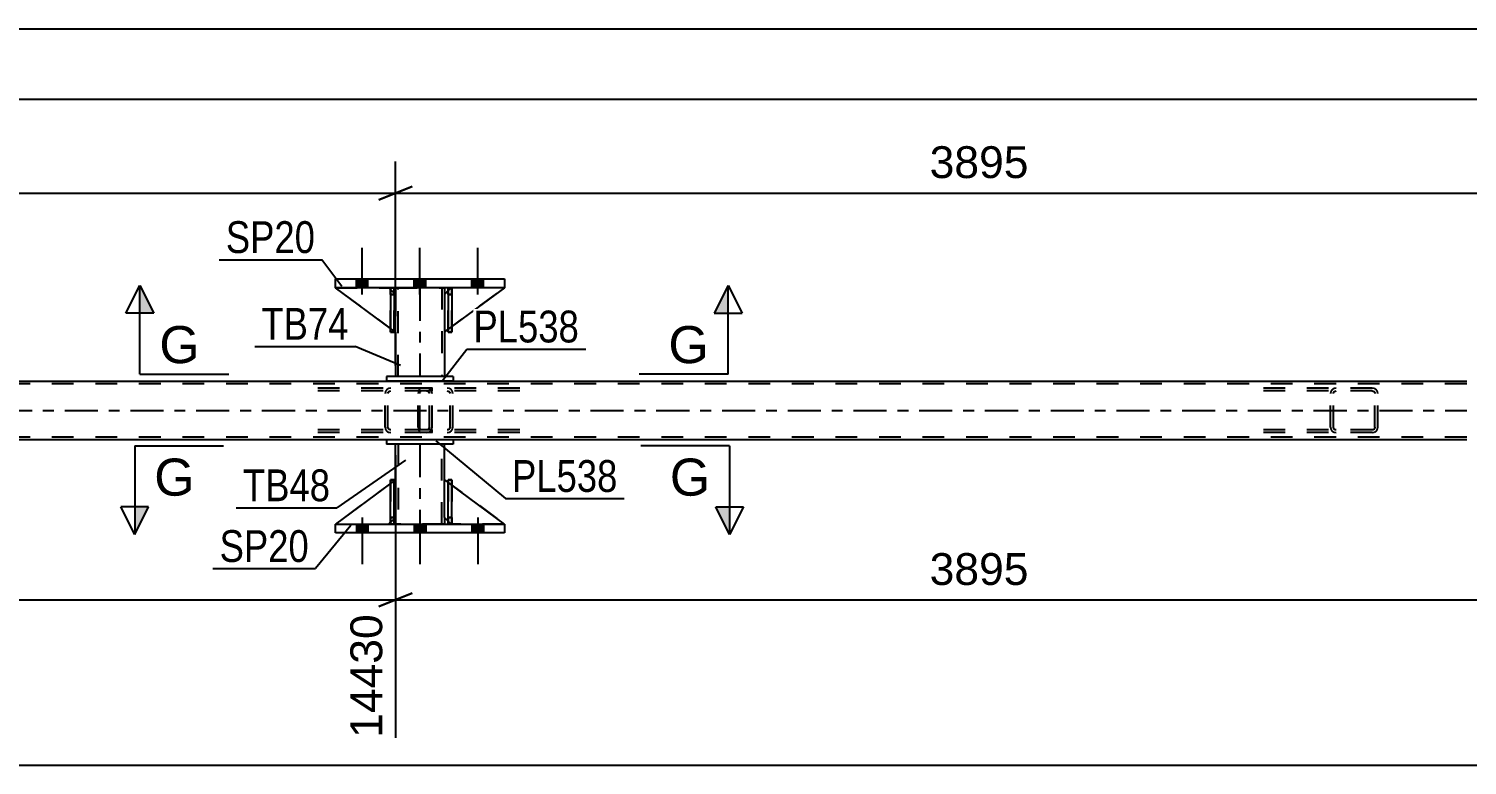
# Model space of a CAD drawing. Header units: millimetres. Extents: x 0 to 841, y 0 to 594.
# Drawn here: x 638.1 to 767.6, y 206.5 to 272.8 of the extents above; entities that cross this region are included whole.
import ezdxf

# ---------------------------------------------------------------- set-up
doc = ezdxf.new("R2010")
doc.units = ezdxf.units.MM
doc.linetypes.add('DXK_LINE_DOT2', pattern=[3.9198, 1.9599, -1.9599])
doc.linetypes.add('DXK_LINE_DOT3', pattern=[5.9187, 2.979, -0.9799, 0.9799, -0.9799])
doc.styles.add('Arial', font='ARIAL.TTF', dxfattribs={"height": 0.2})
doc.styles.add('Arial Narrow', font='ARIALN.TTF', dxfattribs={"height": 0.2})

# ---------------------------------------------------------------- blocks, each defined once
blk = doc.blocks.new('Part-318892572-4234 - 4091')
at = {"color": 2, "linetype": 'Continuous'}
for p, q in [((676.31, 235.81), (670.31, 235.81)), ((670.31, 235.81), (670.31, 235.41)), ((676.31, 235.81), (676.31, 235.41)), ((676.31, 235.41), (670.31, 235.41))]:
    blk.add_line(p, q, dxfattribs=at)
blk = doc.blocks.new('Bolt-318892572-4106 - 4091')
at = {"linetype": 'Continuous'}
for points in [[(667.59, 227.41), (668.63, 227.41), (668.63, 228.21), (667.59, 228.21)], [(667.59, 227.41), (668.63, 227.41), (668.63, 228.21), (667.59, 228.21)], [(667.59, 227.41), (668.63, 227.41), (668.63, 228.21), (667.59, 228.21)], [(672.79, 227.41), (673.83, 227.41), (673.83, 228.21), (672.79, 228.21)], [(672.79, 227.41), (673.83, 227.41), (673.83, 228.21), (672.79, 228.21)], [(677.99, 227.41), (679.03, 227.41), (679.03, 228.21), (677.99, 228.21)], [(677.99, 227.41), (679.03, 227.41), (679.03, 228.21), (677.99, 228.21)], [(677.99, 227.41), (679.03, 227.41), (679.03, 228.21), (677.99, 228.21)]]:
    blk.add_hatch(color=1, dxfattribs=at).paths.add_polyline_path(points)
at = {"color": 1, "linetype": 'Continuous'}
for p, q in [((667.59, 228.21), (667.59, 227.41)), ((667.59, 228.21), (667.59, 227.41)), ((667.59, 228.21), (667.59, 227.41)), ((668.11, 228.81), (668.11, 224.61)), ((668.11, 228.81), (668.11, 224.61)), ((668.11, 228.81), (668.11, 224.61)), ((668.63, 228.21), (668.63, 227.41)), ((668.63, 228.21), (668.63, 227.41)), ((668.63, 228.21), (668.63, 227.41)), ((672.79, 228.21), (672.79, 227.41)), ((672.79, 228.21), (672.79, 227.41)), ((673.31, 228.81), (673.31, 224.61)), ((673.31, 228.81), (673.31, 224.61)), ((673.83, 228.21), (673.83, 227.41)), ((673.83, 228.21), (673.83, 227.41)), ((677.99, 228.21), (677.99, 227.41)), ((677.99, 228.21), (677.99, 227.41)), ((677.99, 228.21), (677.99, 227.41)), ((678.51, 228.81), (678.51, 224.61)), ((678.51, 228.81), (678.51, 224.61)), ((678.51, 228.81), (678.51, 224.61)), ((679.03, 228.21), (679.03, 227.41)), ((679.03, 228.21), (679.03, 227.41)), ((679.03, 228.21), (679.03, 227.41))]:
    blk.add_line(p, q, dxfattribs=at)
blk = doc.blocks.new('Part-318892572-4207 - 4091')
at = {"color": 7, "linetype": 'DXK_LINE_DOT2'}
for p, q in [((671.11, 232.21), (665.71, 228.21)), ((671.11, 228.81), (671.11, 232.21)), ((671.11, 232.21), (671.11, 228.81)), ((665.71, 228.21), (670.51, 228.21)), ((670.51, 228.21), (671.11, 228.81)), ((671.11, 228.81), (670.51, 228.21)), ((671.11, 228.81), (671.11, 228.81))]:
    blk.add_line(p, q, dxfattribs=at)
blk = doc.blocks.new('Part-318892572-4147 - 4091')
at = {"color": 2, "linetype": 'Continuous'}
for p, q in [((676.31, 241.49), (670.31, 241.49)), ((670.31, 241.49), (670.31, 241.09)), ((676.31, 241.09), (670.31, 241.09)), ((676.31, 241.49), (676.31, 241.09))]:
    blk.add_line(p, q, dxfattribs=at)
blk = doc.blocks.new('Part-318892572-4216 - 4091')
at = {"color": 7, "linetype": 'DXK_LINE_DOT2'}
for p, q in [((759.05, 240.45), (748.19, 240.45)), ((759.05, 240.21), (748.19, 240.21)), ((755.34, 240.16), (755.3, 239.97)), ((755.3, 236.93), (755.3, 239.97)), ((755.56, 239.97), (755.58, 240.06)), ((755.56, 236.93), (755.56, 239.97)), ((755.58, 240.06), (755.63, 240.14)), ((755.81, 240.45), (755.62, 240.42)), ((755.63, 240.14), (755.71, 240.19)), ((755.71, 240.19), (755.81, 240.21)), ((759.24, 240.42), (759.05, 240.45)), ((759.05, 240.21), (759.15, 240.19)), ((759.15, 240.19), (759.23, 240.14)), ((759.23, 240.14), (759.28, 240.06)), ((759.28, 240.06), (759.3, 239.97)), ((759.3, 236.93), (759.3, 239.97)), ((759.56, 239.97), (759.52, 240.16)), ((759.56, 236.93), (759.56, 239.97)), ((759.05, 236.69), (748.19, 236.69)), ((759.05, 236.45), (748.19, 236.45)), ((755.3, 236.93), (755.34, 236.75)), ((755.58, 236.84), (755.56, 236.93)), ((755.63, 236.76), (755.58, 236.84)), ((755.62, 236.49), (755.81, 236.45)), ((755.71, 236.71), (755.63, 236.76)), ((755.81, 236.69), (755.71, 236.71)), ((759.15, 236.71), (759.05, 236.69)), ((759.05, 236.45), (759.24, 236.49)), ((759.23, 236.76), (759.15, 236.71)), ((759.28, 236.84), (759.23, 236.76)), ((759.3, 236.93), (759.28, 236.84)), ((759.52, 236.75), (759.56, 236.93))]:
    blk.add_line(p, q, dxfattribs=at)
for centre, start, end in [((755.79, 239.95), 110.7583, 155.68), ((759.07, 239.95), 24.32, 69.2417), ((755.79, 236.95), 204.32, 249.2417), ((759.07, 236.95), 290.7583, 335.68)]:
    blk.add_arc(centre, 0.496, start, end, dxfattribs=at)
blk = doc.blocks.new('Part-318892572-4152 - 4091')
at = {"color": 2, "linetype": 'Continuous'}
for p, q in [((108.64, 241.09), (767.56, 241.09)), ((670.31, 235.81), (506.04, 235.81)), ((767.56, 235.81), (676.31, 235.81))]:
    blk.add_line(p, q, dxfattribs=at)
at = {"color": 7, "linetype": 'DXK_LINE_DOT2'}
for p, q in [((767.56, 240.85), (108.64, 240.85)), ((767.56, 236.05), (108.64, 236.05)), ((676.31, 235.81), (670.31, 235.81))]:
    blk.add_line(p, q, dxfattribs=at)
at = {"color": 7, "linetype": 'DXK_LINE_DOT3'}
blk.add_line((108.64, 238.45), (767.56, 238.45), dxfattribs=at)
blk = doc.blocks.new('Part-318892572-4229 - 4091')
at = {"color": 2, "linetype": 'Continuous'}
for p, q in [((671.11, 232.21), (671.11, 235.41)), ((675.51, 232.21), (675.51, 235.41)), ((671.11, 228.21), (671.11, 228.81)), ((675.51, 228.81), (675.51, 228.21))]:
    blk.add_line(p, q, dxfattribs=at)
at = {"color": 7, "linetype": 'DXK_LINE_DOT2'}
for p, q in [((675.51, 235.41), (671.11, 235.41)), ((671.35, 235.41), (671.35, 228.21)), ((675.27, 228.21), (675.27, 235.41)), ((671.11, 228.81), (671.11, 232.21)), ((675.51, 228.81), (675.51, 232.21)), ((675.51, 228.21), (671.11, 228.21))]:
    blk.add_line(p, q, dxfattribs=at)
at = {"color": 7, "linetype": 'DXK_LINE_DOT3'}
blk.add_line((673.31, 235.41), (673.31, 228.21), dxfattribs=at)
blk = doc.blocks.new('Part-318892572-4177 - 4091')
at = {"color": 2, "linetype": 'Continuous'}
for p, q in [((670.66, 245.82), (665.71, 249.49)), ((670.66, 249.34), (670.51, 249.49)), ((671.11, 248.89), (670.98, 249.02)), ((671.11, 248.89), (671.11, 248.89)), ((671.11, 245.49), (671.11, 248.89)), ((670.98, 245.59), (671.11, 245.49)), ((671.11, 245.49), (671.11, 245.49))]:
    blk.add_line(p, q, dxfattribs=at)
at = {"color": 7, "linetype": 'DXK_LINE_DOT2'}
for p, q in [((670.51, 249.49), (665.71, 249.49)), ((665.71, 249.49), (665.71, 249.49)), ((670.51, 249.49), (671.11, 248.89)), ((670.98, 249.02), (670.66, 249.34)), ((671.11, 248.89), (671.11, 245.49)), ((670.98, 245.59), (670.66, 245.82))]:
    blk.add_line(p, q, dxfattribs=at)
blk = doc.blocks.new('Part-318892572-4178 - 4091')
at = {"color": 7, "linetype": 'DXK_LINE_DOT2'}
for p, q in [((675.86, 248.89), (675.86, 249.49)), ((675.86, 249.49), (675.86, 249.49)), ((675.86, 249.49), (675.86, 245.49)), ((675.86, 249.49), (676.18, 249.49)), ((675.86, 245.49), (675.86, 248.89)), ((675.86, 248.89), (676.18, 248.89)), ((676.18, 249.49), (676.18, 248.89)), ((676.18, 245.49), (676.18, 249.49)), ((676.18, 248.89), (676.18, 245.49)), ((675.86, 245.49), (676.18, 245.49))]:
    blk.add_line(p, q, dxfattribs=at)
blk = doc.blocks.new('Part-318892572-4179 - 4091')
at = {"color": 7, "linetype": 'DXK_LINE_DOT2'}
for p, q in [((670.66, 248.89), (670.66, 249.49)), ((670.66, 249.49), (670.66, 249.49)), ((670.66, 249.49), (670.66, 245.49)), ((670.66, 249.49), (670.98, 249.49)), ((670.66, 245.49), (670.66, 248.89)), ((670.66, 248.89), (670.98, 248.89)), ((670.98, 249.49), (670.98, 248.89)), ((670.98, 245.49), (670.98, 249.49)), ((670.98, 248.89), (670.98, 245.49)), ((670.66, 245.49), (670.98, 245.49))]:
    blk.add_line(p, q, dxfattribs=at)
blk = doc.blocks.new('Part-318892572-4180 - 4091')
at = {"color": 2, "linetype": 'Continuous'}
for p, q in [((676.18, 249.49), (675.86, 249.49)), ((675.86, 249.49), (675.86, 245.49)), ((676.18, 249.49), (676.18, 249.49)), ((676.18, 249.49), (676.18, 245.49)), ((676.18, 245.49), (675.86, 245.49))]:
    blk.add_line(p, q, dxfattribs=at)
at = {"color": 7, "linetype": 'DXK_LINE_DOT2'}
for p, q in [((675.86, 249.49), (675.86, 248.89)), ((675.86, 249.49), (675.86, 249.49)), ((676.18, 248.89), (675.86, 248.89)), ((675.86, 248.89), (675.86, 245.49)), ((676.18, 248.89), (676.18, 249.49)), ((676.18, 249.49), (676.18, 249.49)), ((676.18, 245.49), (676.18, 248.89))]:
    blk.add_line(p, q, dxfattribs=at)
blk = doc.blocks.new('Part-318892572-4181 - 4091')
at = {"color": 2, "linetype": 'Continuous'}
for p, q in [((670.98, 249.49), (670.66, 249.49)), ((670.66, 249.49), (670.66, 245.49)), ((670.98, 249.49), (670.98, 249.49)), ((670.98, 249.49), (670.98, 245.49)), ((670.98, 245.49), (670.66, 245.49))]:
    blk.add_line(p, q, dxfattribs=at)
at = {"color": 7, "linetype": 'DXK_LINE_DOT2'}
for p, q in [((670.66, 249.49), (670.66, 248.89)), ((670.66, 249.49), (670.66, 249.49)), ((670.98, 248.89), (670.66, 248.89)), ((670.66, 248.89), (670.66, 245.49)), ((670.98, 248.89), (670.98, 249.49)), ((670.98, 249.49), (670.98, 249.49)), ((670.98, 245.49), (670.98, 248.89))]:
    blk.add_line(p, q, dxfattribs=at)
blk = doc.blocks.new('Part-318892572-4186 - 4091')
at = {"color": 2, "linetype": 'Continuous'}
for p, q in [((671.11, 249.49), (671.11, 248.89)), ((675.51, 249.49), (675.51, 248.89)), ((671.11, 245.49), (671.11, 241.49)), ((675.51, 245.49), (675.51, 241.49))]:
    blk.add_line(p, q, dxfattribs=at)
at = {"color": 7, "linetype": 'DXK_LINE_DOT2'}
for p, q in [((671.11, 249.49), (675.51, 249.49)), ((671.11, 248.89), (671.11, 245.49)), ((671.35, 241.49), (671.35, 249.49)), ((675.27, 249.49), (675.27, 241.49)), ((675.51, 248.89), (675.51, 245.49)), ((675.51, 241.49), (671.11, 241.49))]:
    blk.add_line(p, q, dxfattribs=at)
at = {"color": 7, "linetype": 'DXK_LINE_DOT3'}
blk.add_line((673.31, 249.49), (673.31, 241.49), dxfattribs=at)
blk = doc.blocks.new('Part-318892572-4205 - 4091')
at = {"color": 7, "linetype": 'DXK_LINE_DOT2'}
for p, q in [((675.51, 228.81), (675.51, 232.21)), ((675.51, 232.21), (680.91, 228.21)), ((676.11, 228.21), (675.51, 228.81)), ((680.91, 228.21), (676.11, 228.21))]:
    blk.add_line(p, q, dxfattribs=at)
blk = doc.blocks.new('Part-318892572-4206 - 4091')
at = {"color": 2, "linetype": 'Continuous'}
for p, q in [((675.51, 228.81), (675.51, 232.21)), ((675.51, 232.21), (675.86, 231.95)), ((680.91, 228.21), (676.18, 231.71)), ((675.86, 228.46), (675.51, 228.81))]:
    blk.add_line(p, q, dxfattribs=at)
at = {"color": 7, "linetype": 'DXK_LINE_DOT2'}
for p, q in [((676.18, 231.71), (675.86, 231.95)), ((675.86, 228.46), (676.11, 228.21)), ((676.11, 228.21), (680.91, 228.21))]:
    blk.add_line(p, q, dxfattribs=at)
blk = doc.blocks.new('Part-318892572-4208 - 4091')
at = {"color": 2, "linetype": 'Continuous'}
for p, q in [((670.66, 231.88), (665.71, 228.21)), ((671.11, 232.21), (670.98, 232.12)), ((671.11, 228.81), (671.11, 232.21)), ((670.66, 228.37), (670.51, 228.21)), ((671.11, 228.81), (670.98, 228.69)), ((671.11, 228.81), (671.11, 228.81))]:
    blk.add_line(p, q, dxfattribs=at)
at = {"color": 7, "linetype": 'DXK_LINE_DOT2'}
for p, q in [((670.98, 232.12), (670.66, 231.88)), ((671.11, 228.81), (671.11, 232.21)), ((665.71, 228.21), (665.71, 228.21)), ((665.71, 228.21), (670.51, 228.21)), ((671.11, 228.81), (670.51, 228.21)), ((670.98, 228.69), (670.66, 228.37))]:
    blk.add_line(p, q, dxfattribs=at)
blk = doc.blocks.new('Part-318892572-4209 - 4091')
at = {"color": 7, "linetype": 'DXK_LINE_DOT2'}
for p, q in [((676.18, 232.21), (675.86, 232.21)), ((675.86, 228.81), (675.86, 232.21)), ((675.86, 232.21), (675.86, 228.21)), ((676.18, 232.21), (676.18, 228.81)), ((676.18, 228.21), (676.18, 232.21)), ((676.18, 228.81), (675.86, 228.81)), ((675.86, 228.21), (675.86, 228.81)), ((676.18, 228.21), (675.86, 228.21)), ((676.18, 228.81), (676.18, 228.21)), ((676.18, 228.21), (676.18, 228.21))]:
    blk.add_line(p, q, dxfattribs=at)
blk = doc.blocks.new('Part-318892572-4210 - 4091')
at = {"color": 7, "linetype": 'DXK_LINE_DOT2'}
for p, q in [((670.98, 232.21), (670.66, 232.21)), ((670.66, 228.81), (670.66, 232.21)), ((670.66, 228.21), (670.66, 232.21)), ((670.98, 232.21), (670.98, 228.81)), ((670.98, 228.21), (670.98, 232.21)), ((670.98, 228.81), (670.66, 228.81)), ((670.66, 228.21), (670.66, 228.81)), ((670.98, 228.21), (670.66, 228.21)), ((670.98, 228.81), (670.98, 228.21)), ((670.98, 228.21), (670.98, 228.21))]:
    blk.add_line(p, q, dxfattribs=at)
blk = doc.blocks.new('Part-318892572-4223 - 4091')
at = {"color": 2, "linetype": 'Continuous'}
for p, q in [((675.86, 228.21), (675.86, 232.21)), ((675.86, 232.21), (676.18, 232.21)), ((676.18, 228.21), (676.18, 232.21)), ((675.86, 228.21), (675.86, 228.21)), ((676.18, 228.21), (675.86, 228.21))]:
    blk.add_line(p, q, dxfattribs=at)
at = {"color": 7, "linetype": 'DXK_LINE_DOT2'}
for p, q in [((675.86, 232.21), (675.86, 228.81)), ((676.18, 228.81), (676.18, 232.21)), ((675.86, 228.81), (675.86, 228.21)), ((675.86, 228.81), (676.18, 228.81)), ((675.86, 228.21), (675.86, 228.21)), ((675.86, 228.21), (675.86, 228.21)), ((676.18, 228.21), (676.18, 228.81)), ((676.18, 228.21), (676.18, 228.21))]:
    blk.add_line(p, q, dxfattribs=at)
blk = doc.blocks.new('Part-318892572-4224 - 4091')
at = {"color": 2, "linetype": 'Continuous'}
for p, q in [((670.66, 228.21), (670.66, 232.21)), ((670.66, 232.21), (670.98, 232.21)), ((670.98, 228.21), (670.98, 232.21)), ((670.66, 228.21), (670.66, 228.21)), ((670.98, 228.21), (670.66, 228.21))]:
    blk.add_line(p, q, dxfattribs=at)
at = {"color": 7, "linetype": 'DXK_LINE_DOT2'}
for p, q in [((670.66, 232.21), (670.66, 228.81)), ((670.98, 228.81), (670.98, 232.21)), ((670.66, 228.81), (670.66, 228.21)), ((670.66, 228.81), (670.98, 228.81)), ((670.66, 228.21), (670.66, 228.21)), ((670.66, 228.21), (670.66, 228.21)), ((670.98, 228.21), (670.98, 228.81)), ((670.98, 228.21), (670.98, 228.21))]:
    blk.add_line(p, q, dxfattribs=at)
blk = doc.blocks.new('Bolt-318892572-4255 - 4091')
at = {"linetype": 'Continuous'}
for points in [[(668.63, 250.29), (667.59, 250.29), (667.59, 249.49), (668.63, 249.49)], [(668.63, 250.29), (667.59, 250.29), (667.59, 249.49), (668.63, 249.49)], [(668.63, 250.29), (667.59, 250.29), (667.59, 249.49), (668.63, 249.49)], [(673.83, 250.29), (672.79, 250.29), (672.79, 249.49), (673.83, 249.49)], [(673.83, 250.29), (672.79, 250.29), (672.79, 249.49), (673.83, 249.49)], [(679.03, 250.29), (677.99, 250.29), (677.99, 249.49), (679.03, 249.49)], [(679.03, 250.29), (677.99, 250.29), (677.99, 249.49), (679.03, 249.49)], [(679.03, 250.29), (677.99, 250.29), (677.99, 249.49), (679.03, 249.49)]]:
    blk.add_hatch(color=1, dxfattribs=at).paths.add_polyline_path(points)
at = {"color": 1, "linetype": 'Continuous'}
for p, q in [((668.11, 248.89), (668.11, 253.09)), ((668.11, 248.89), (668.11, 253.09)), ((668.11, 248.89), (668.11, 253.09)), ((673.31, 248.89), (673.31, 253.09)), ((673.31, 248.89), (673.31, 253.09)), ((678.51, 248.89), (678.51, 253.09)), ((678.51, 248.89), (678.51, 253.09)), ((678.51, 248.89), (678.51, 253.09)), ((667.59, 249.49), (667.59, 250.29)), ((667.59, 249.49), (667.59, 250.29)), ((667.59, 249.49), (667.59, 250.29)), ((668.63, 249.49), (668.63, 250.29)), ((668.63, 249.49), (668.63, 250.29)), ((668.63, 249.49), (668.63, 250.29)), ((672.79, 249.49), (672.79, 250.29)), ((672.79, 249.49), (672.79, 250.29)), ((673.83, 249.49), (673.83, 250.29)), ((673.83, 249.49), (673.83, 250.29)), ((677.99, 249.49), (677.99, 250.29)), ((677.99, 249.49), (677.99, 250.29)), ((677.99, 249.49), (677.99, 250.29)), ((679.03, 249.49), (679.03, 250.29)), ((679.03, 249.49), (679.03, 250.29)), ((679.03, 249.49), (679.03, 250.29))]:
    blk.add_line(p, q, dxfattribs=at)
blk = doc.blocks.new('Part-318892572-4280 - 4091')
at = {"color": 7, "linetype": 'DXK_LINE_DOT2'}
for p, q in [((673.91, 240.45), (663.06, 240.45)), ((673.91, 240.21), (663.06, 240.21)), ((670.21, 240.16), (670.17, 239.97)), ((670.17, 236.93), (670.17, 239.97)), ((670.42, 239.97), (670.44, 240.06)), ((670.42, 236.93), (670.42, 239.97)), ((670.44, 240.06), (670.5, 240.14)), ((670.68, 240.45), (670.48, 240.42)), ((670.5, 240.14), (670.58, 240.19)), ((670.58, 240.19), (670.68, 240.21)), ((674.11, 240.42), (673.91, 240.45)), ((673.91, 240.21), (674.01, 240.19)), ((674.01, 240.19), (674.09, 240.14)), ((674.09, 240.14), (674.15, 240.06)), ((674.15, 240.06), (674.17, 239.97)), ((674.17, 236.93), (674.17, 239.97)), ((674.42, 239.97), (674.39, 240.16)), ((674.42, 236.93), (674.42, 239.97)), ((673.91, 236.69), (663.06, 236.69)), ((673.91, 236.45), (663.06, 236.45)), ((670.17, 236.93), (670.21, 236.75)), ((670.44, 236.84), (670.42, 236.93)), ((670.5, 236.76), (670.44, 236.84)), ((670.48, 236.49), (670.68, 236.45)), ((670.58, 236.71), (670.5, 236.76)), ((670.68, 236.69), (670.58, 236.71)), ((674.01, 236.71), (673.91, 236.69)), ((673.91, 236.45), (674.11, 236.49)), ((674.09, 236.76), (674.01, 236.71)), ((674.15, 236.84), (674.09, 236.76)), ((674.17, 236.93), (674.15, 236.84)), ((674.39, 236.75), (674.42, 236.93))]:
    blk.add_line(p, q, dxfattribs=at)
for centre, start, end in [((670.66, 239.95), 110.7583, 155.68), ((673.93, 239.95), 24.32, 69.2417), ((670.66, 236.95), 204.32, 249.2417), ((673.93, 236.95), 290.7583, 335.68)]:
    blk.add_arc(centre, 0.496, start, end, dxfattribs=at)
blk = doc.blocks.new('Part-318892572-4288 - 4091')
at = {"color": 2, "linetype": 'Continuous'}
for p, q in [((665.71, 249.49), (665.71, 250.29)), ((665.71, 250.29), (680.91, 250.29)), ((680.91, 250.29), (680.91, 249.49)), ((680.91, 249.49), (665.71, 249.49))]:
    blk.add_line(p, q, dxfattribs=at)
blk = doc.blocks.new('Part-318892572-4293 - 4091')
at = {"color": 2, "linetype": 'Continuous'}
for p, q in [((665.71, 228.21), (665.71, 228.21)), ((665.71, 227.41), (665.71, 228.21)), ((665.71, 228.21), (680.91, 228.21)), ((680.91, 228.21), (680.91, 228.21)), ((680.91, 228.21), (680.91, 227.41)), ((665.71, 227.41), (665.71, 227.41)), ((680.91, 227.41), (665.71, 227.41)), ((680.91, 227.41), (680.91, 227.41))]:
    blk.add_line(p, q, dxfattribs=at)
at = {"color": 7, "linetype": 'DXK_LINE_DOT2'}
for p, q in [((665.71, 227.41), (665.71, 228.21)), ((680.91, 228.21), (680.91, 227.41))]:
    blk.add_line(p, q, dxfattribs=at)
blk = doc.blocks.new('Part-318892572-4294 - 4091')
at = {"color": 7, "linetype": 'DXK_LINE_DOT2'}
for p, q in [((676.11, 249.49), (675.51, 248.89)), ((675.51, 245.49), (680.91, 249.49)), ((675.51, 248.89), (675.51, 245.49)), ((680.91, 249.49), (676.11, 249.49))]:
    blk.add_line(p, q, dxfattribs=at)
blk = doc.blocks.new('Part-318892572-4295 - 4091')
at = {"color": 2, "linetype": 'Continuous'}
for p, q in [((675.86, 249.25), (675.51, 248.89)), ((675.51, 248.89), (675.51, 245.49)), ((680.91, 249.49), (676.18, 245.99)), ((675.51, 245.49), (675.86, 245.76))]:
    blk.add_line(p, q, dxfattribs=at)
at = {"color": 7, "linetype": 'DXK_LINE_DOT2'}
for p, q in [((676.11, 249.49), (675.86, 249.25)), ((680.91, 249.49), (676.11, 249.49)), ((680.91, 249.49), (680.91, 249.49)), ((680.91, 249.49), (680.91, 249.49)), ((676.18, 245.99), (675.86, 245.76))]:
    blk.add_line(p, q, dxfattribs=at)
blk = doc.blocks.new('Part-318892572-4296 - 4091')
at = {"color": 7, "linetype": 'DXK_LINE_DOT2'}
for p, q in [((671.11, 245.49), (665.71, 249.49)), ((665.71, 249.49), (670.51, 249.49)), ((670.51, 249.49), (671.11, 248.89)), ((671.11, 248.89), (670.51, 249.49)), ((671.11, 248.89), (671.11, 245.49)), ((671.11, 248.89), (671.11, 248.89)), ((671.11, 248.89), (671.11, 245.49))]:
    blk.add_line(p, q, dxfattribs=at)
blk = doc.blocks.new('Part-318892572-4299 - 4091')
at = {"color": 7, "linetype": 'DXK_LINE_DOT2'}
for p, q in [((673.18, 240.16), (673.16, 239.97)), ((673.16, 236.93), (673.16, 239.97)), ((673.24, 240.31), (673.18, 240.16)), ((673.33, 240.42), (673.24, 240.31)), ((673.3, 239.97), (673.31, 240.06)), ((673.3, 236.93), (673.3, 239.97)), ((673.31, 240.06), (673.34, 240.14)), ((673.43, 240.45), (673.33, 240.42)), ((673.34, 240.14), (673.38, 240.19)), ((673.38, 240.19), (673.43, 240.21)), ((682.29, 240.45), (673.43, 240.45)), ((682.29, 240.21), (673.43, 240.21)), ((674.42, 240.21), (674.42, 240.45)), ((675.96, 240.42), (675.77, 240.45)), ((675.77, 240.21), (675.86, 240.19)), ((675.86, 240.19), (675.94, 240.14)), ((675.94, 240.14), (676, 240.06)), ((676, 240.06), (676.02, 239.97)), ((676.02, 236.93), (676.02, 239.97)), ((676.27, 239.97), (676.23, 240.16)), ((676.27, 236.93), (676.27, 239.97)), ((673.16, 236.93), (673.18, 236.75)), ((673.18, 236.75), (673.24, 236.59)), ((673.24, 236.59), (673.33, 236.49)), ((673.31, 236.84), (673.3, 236.93)), ((673.34, 236.76), (673.31, 236.84)), ((673.33, 236.49), (673.43, 236.45)), ((673.38, 236.71), (673.34, 236.76)), ((673.43, 236.69), (673.38, 236.71)), ((682.29, 236.69), (673.43, 236.69)), ((682.29, 236.45), (673.43, 236.45)), ((674.42, 236.45), (674.42, 236.69)), ((675.86, 236.71), (675.77, 236.69)), ((675.77, 236.45), (675.96, 236.49)), ((675.94, 236.76), (675.86, 236.71)), ((676, 236.84), (675.94, 236.76)), ((676.02, 236.93), (676, 236.84)), ((676.23, 236.75), (676.27, 236.93))]:
    blk.add_line(p, q, dxfattribs=at)
for centre, start, end in [((675.78, 239.96), 23.8494, 68.8059), ((675.78, 236.95), 291.1941, 336.1506)]:
    blk.add_arc(centre, 0.492, start, end, dxfattribs=at)
blk = doc.blocks.new('StraightDimension-318892572-5692 - 4655')
at = {"color": 7, "linetype": 'Continuous'}
blk.add_line((49.87, 272.81), (787.9, 272.81), dxfattribs=at)
blk = doc.blocks.new('StraightDimension-318892572-4525 - 4091')
at = {"color": 7, "linetype": 'Continuous'}
blk.add_line((99.38, 206.5), (776.82, 206.5), dxfattribs=at)
blk = doc.blocks.new('StraightDimension-318892572-4394 - 4091')
at = {"color": 7, "linetype": 'Continuous'}
for p, q in [((671.11, 234.41), (671.11, 208.96)), ((669.61, 220.78), (672.61, 221.98)), ((500.84, 221.38), (671.11, 221.38))]:
    blk.add_line(p, q, dxfattribs=at)
at = {"color": 0, "linetype": 'Continuous'}
blk.add_wipeout([(670.51, 220.68), (666.31, 220.68), (666.31, 208.36), (670.51, 208.36)], dxfattribs=at)
at = {"color": 3, "linetype": 'Continuous', "style": 'Arial'}
blk.add_text('14430', height=2.865, rotation=90.0002, dxfattribs=at).set_placement((669.91, 208.96))
blk = doc.blocks.new('StraightDimension-318892572-4407 - 4091')
at = {"color": 7, "linetype": 'Continuous'}
for p, q in [((776.18, 234.83), (776.18, 208.96)), ((671.11, 234.41), (671.11, 208.96)), ((672.61, 221.98), (669.61, 220.78)), ((774.68, 220.78), (777.68, 221.98)), ((671.11, 221.38), (776.18, 221.38))]:
    blk.add_line(p, q, dxfattribs=at)
at = {"color": 0}
blk.add_wipeout([(728.69, 222.13), (728.69, 226.33), (718.6, 226.33), (718.6, 222.13)], dxfattribs=at)
at = {"color": 3, "style": 'Arial'}
blk.add_text('3895', height=2.865, dxfattribs=at).set_placement((719.2, 222.73))
at = {"color": 0, "linetype": 'Continuous'}
blk.add_wipeout([(775.58, 220.68), (771.38, 220.68), (771.38, 208.36), (775.58, 208.36)], dxfattribs=at)
at = {"color": 3, "linetype": 'Continuous', "style": 'Arial'}
blk.add_text('18326', height=2.865, rotation=90.0002, dxfattribs=at).set_placement((774.98, 208.96))
blk = doc.blocks.new('StraightDimension-318892572-4450 - 4091')
at = {"color": 7, "linetype": 'Continuous'}
for p, q in [((671.11, 242.49), (671.11, 260.87)), ((500.84, 258.02), (671.11, 258.02)), ((669.61, 257.42), (672.61, 258.62))]:
    blk.add_line(p, q, dxfattribs=at)
blk = doc.blocks.new('StraightDimension-318892572-4463 - 4091')
at = {"color": 7, "linetype": 'Continuous'}
for p, q in [((671.11, 242.49), (671.11, 260.87)), ((776.18, 242.09), (776.18, 260.87)), ((672.61, 258.62), (669.61, 257.42)), ((671.11, 258.02), (776.18, 258.02)), ((774.68, 257.42), (777.68, 258.62))]:
    blk.add_line(p, q, dxfattribs=at)
at = {"color": 0}
blk.add_wipeout([(728.69, 258.77), (728.69, 262.97), (718.6, 262.97), (718.6, 258.77)], dxfattribs=at)
at = {"color": 3, "style": 'Arial'}
blk.add_text('3895', height=2.865, dxfattribs=at).set_placement((719.2, 259.37))
blk = doc.blocks.new('StraightDimension-318892572-4504 - 4091')
at = {"color": 7, "linetype": 'Continuous'}
blk.add_line((100.02, 266.47), (776.18, 266.47), dxfattribs=at)
blk = doc.blocks.new('Mark-318892572-4143 - 4091')
at = {"color": 0}
blk.add_wipeout([(687.64, 244.57), (687.64, 247.57), (678.13, 247.57), (678.13, 244.57)], dxfattribs=at)
blk.add_wipeout([(687.64, 244.57), (687.64, 247.57), (678.13, 247.57), (678.13, 244.57)], dxfattribs=at)
at = {"color": 30, "linetype": 'Continuous'}
for p, q in [((675.33, 241.13), (677.53, 243.97)), ((677.53, 243.97), (688.24, 243.97))]:
    blk.add_line(p, q, dxfattribs=at)
at = {"color": 3, "style": 'Arial Narrow'}
blk.add_text('PL538', height=2.863, dxfattribs=at).set_placement((678.13, 244.57))
blk = doc.blocks.new('Mark-318892572-4182 - 4091')
at = {"color": 0}
blk.add_wipeout([(666.89, 244.81), (666.89, 247.81), (659.03, 247.81), (659.03, 244.81)], dxfattribs=at)
blk.add_wipeout([(666.89, 244.81), (666.89, 247.81), (659.03, 247.81), (659.03, 244.81)], dxfattribs=at)
at = {"color": 30, "linetype": 'Continuous'}
for p in [(658.43, 244.21), (671.56, 242.5)]:
    blk.add_line(p, (667.49, 244.21), dxfattribs=at)
at = {"color": 3, "style": 'Arial Narrow'}
blk.add_text('TB74', height=2.863, dxfattribs=at).set_placement((659.03, 244.81))
blk = doc.blocks.new('Mark-318892572-4225 - 4091')
at = {"color": 0}
blk.add_wipeout([(665.23, 230.27), (665.23, 233.27), (657.37, 233.27), (657.37, 230.27)], dxfattribs=at)
blk.add_wipeout([(665.23, 230.27), (665.23, 233.27), (657.37, 233.27), (657.37, 230.27)], dxfattribs=at)
at = {"color": 30, "linetype": 'Continuous'}
for p in [(672, 233.96), (656.77, 229.67)]:
    blk.add_line(p, (665.83, 229.67), dxfattribs=at)
at = {"color": 3, "style": 'Arial Narrow'}
blk.add_text('TB48', height=2.863, dxfattribs=at).set_placement((657.37, 230.27))
blk = doc.blocks.new('Mark-318892572-4230 - 4091')
at = {"color": 0}
blk.add_wipeout([(691.1, 231.11), (691.1, 234.11), (681.6, 234.11), (681.6, 231.11)], dxfattribs=at)
blk.add_wipeout([(691.1, 231.11), (691.1, 234.11), (681.6, 234.11), (681.6, 231.11)], dxfattribs=at)
at = {"color": 30, "linetype": 'Continuous'}
for p, q in [((674.73, 235.72), (681, 230.51)), ((681, 230.51), (691.7, 230.51))]:
    blk.add_line(p, q, dxfattribs=at)
at = {"color": 3, "style": 'Arial Narrow'}
blk.add_text('PL538', height=2.863, dxfattribs=at).set_placement((681.6, 231.11))
blk = doc.blocks.new('Mark-318892572-4284 - 4091')
at = {"color": 0}
blk.add_wipeout([(663.87, 252.62), (663.87, 255.62), (655.83, 255.62), (655.83, 252.62)], dxfattribs=at)
blk.add_wipeout([(663.87, 252.62), (663.87, 255.62), (655.83, 255.62), (655.83, 252.62)], dxfattribs=at)
at = {"color": 30, "linetype": 'Continuous'}
for p in [(655.23, 252.02), (666.27, 249.6)]:
    blk.add_line(p, (664.47, 252.02), dxfattribs=at)
at = {"color": 3, "style": 'Arial Narrow'}
blk.add_text('SP20', height=2.863, dxfattribs=at).set_placement((655.83, 252.62))
blk = doc.blocks.new('Mark-318892572-4289 - 4091')
at = {"color": 0}
blk.add_wipeout([(663.31, 224.8), (663.31, 227.8), (655.27, 227.8), (655.27, 224.8)], dxfattribs=at)
blk.add_wipeout([(663.31, 224.8), (663.31, 227.8), (655.27, 227.8), (655.27, 224.8)], dxfattribs=at)
at = {"color": 30, "linetype": 'Continuous'}
for p in [(667.08, 228.08), (654.67, 224.2)]:
    blk.add_line(p, (663.91, 224.2), dxfattribs=at)
at = {"color": 3, "style": 'Arial Narrow'}
blk.add_text('SP20', height=2.863, dxfattribs=at).set_placement((655.27, 224.8))
blk = doc.blocks.new('SectionMark-318892572-4642 - 4091')
at = {"linetype": 'Continuous'}
for points in [[(649.34, 247.2), (648.09, 247.2), (648.09, 249.7)], [(701.06, 247.2), (699.81, 247.2), (701.06, 249.7)]]:
    blk.add_hatch(color=6, dxfattribs=at).paths.add_polyline_path(points)
at = {"color": 6, "linetype": 'Continuous'}
for p, q in [((646.84, 247.2), (648.09, 249.7)), ((648.09, 241.7), (648.09, 249.7)), ((648.09, 249.7), (649.34, 247.2)), ((701.06, 249.7), (699.81, 247.2)), ((701.06, 241.7), (701.06, 249.7)), ((701.06, 249.7), (702.31, 247.2)), ((649.34, 247.2), (646.84, 247.2)), ((699.81, 247.2), (702.31, 247.2)), ((648.09, 241.7), (656.09, 241.7)), ((701.06, 241.7), (693.06, 241.7))]:
    blk.add_line(p, q, dxfattribs=at)
at = {"color": 0, "linetype": 'Continuous'}
for points in [[(653.47, 242.7), (653.47, 246.2), (649.84, 246.2), (649.84, 242.7)], [(699.31, 242.7), (699.31, 246.2), (695.68, 246.2), (695.68, 242.7)]]:
    blk.add_wipeout(points, dxfattribs=at)
at = {"color": 3, "linetype": 'Continuous', "style": 'Arial'}
for p in [(649.84, 242.7), (695.68, 242.7)]:
    blk.add_text('G', height=3.34, dxfattribs=at).set_placement(p)
blk = doc.blocks.new('SectionMark-318892572-4640 - 4091')
at = {"linetype": 'Continuous'}
for points in [[(647.63, 229.77), (648.88, 229.77), (647.63, 227.27)], [(699.94, 229.77), (701.19, 229.77), (701.19, 227.27)]]:
    blk.add_hatch(color=6, dxfattribs=at).paths.add_polyline_path(points)
at = {"color": 6, "linetype": 'Continuous'}
for p, q in [((647.63, 235.27), (655.63, 235.27)), ((647.63, 235.27), (647.63, 227.27)), ((701.19, 235.27), (693.19, 235.27)), ((701.19, 235.27), (701.19, 227.27)), ((647.63, 227.27), (646.38, 229.77)), ((648.88, 229.77), (646.38, 229.77)), ((647.63, 227.27), (648.88, 229.77)), ((699.94, 229.77), (702.44, 229.77)), ((701.19, 227.27), (699.94, 229.77)), ((702.44, 229.77), (701.19, 227.27))]:
    blk.add_line(p, q, dxfattribs=at)
at = {"color": 0, "linetype": 'Continuous'}
for points in [[(653.01, 230.77), (653.01, 234.27), (649.38, 234.27), (649.38, 230.77)], [(699.44, 230.77), (699.44, 234.27), (695.81, 234.27), (695.81, 230.77)]]:
    blk.add_wipeout(points, dxfattribs=at)
at = {"color": 3, "linetype": 'Continuous', "style": 'Arial'}
for p in [(649.38, 230.77), (695.81, 230.77)]:
    blk.add_text('G', height=3.34, dxfattribs=at).set_placement(p)

msp = doc.modelspace()

# ---------------------------------------------------------------- block references
for name in ['StraightDimension-318892572-5692 - 4655', 'Bolt-318892572-4255 - 4091', 'Part-318892572-4288 - 4091', 'Part-318892572-4177 - 4091', 'Part-318892572-4296 - 4091', 'Part-318892572-4179 - 4091', 'Part-318892572-4181 - 4091', 'Part-318892572-4186 - 4091', 'Part-318892572-4294 - 4091', 'Part-318892572-4295 - 4091', 'Part-318892572-4178 - 4091', 'Part-318892572-4180 - 4091', 'Part-318892572-4152 - 4091', 'Part-318892572-4147 - 4091', 'Part-318892572-4280 - 4091', 'Part-318892572-4299 - 4091', 'Part-318892572-4216 - 4091', 'Part-318892572-4234 - 4091', 'Part-318892572-4229 - 4091', 'Part-318892572-4207 - 4091', 'Part-318892572-4208 - 4091', 'Part-318892572-4210 - 4091', 'Part-318892572-4224 - 4091', 'Part-318892572-4205 - 4091', 'Part-318892572-4206 - 4091', 'Part-318892572-4209 - 4091', 'Part-318892572-4223 - 4091', 'Part-318892572-4293 - 4091', 'Bolt-318892572-4106 - 4091']:
    msp.add_blockref(name, (0, 0))

# ---------------------------------------------------------------- next in the draw order: block references
for name in ['StraightDimension-318892572-4450 - 4091', 'StraightDimension-318892572-4525 - 4091']:
    msp.add_blockref(name, (0, 0))

# ---------------------------------------------------------------- next in the draw order: block references
for name in ['StraightDimension-318892572-4463 - 4091', 'StraightDimension-318892572-4394 - 4091']:
    msp.add_blockref(name, (0, 0))

# ---------------------------------------------------------------- next in the draw order: block references
for name in ['StraightDimension-318892572-4504 - 4091', 'StraightDimension-318892572-4407 - 4091', 'Mark-318892572-4289 - 4091']:
    msp.add_blockref(name, (0, 0))

# ---------------------------------------------------------------- next in the draw order: block references
for name in ['Mark-318892572-4284 - 4091', 'Mark-318892572-4182 - 4091', 'Mark-318892572-4143 - 4091', 'Mark-318892572-4230 - 4091', 'Mark-318892572-4225 - 4091']:
    msp.add_blockref(name, (0, 0))

# ---------------------------------------------------------------- next in the draw order: block references
for name in ['SectionMark-318892572-4642 - 4091', 'SectionMark-318892572-4640 - 4091']:
    msp.add_blockref(name, (0, 0))

doc.saveas('drawing.dxf')
